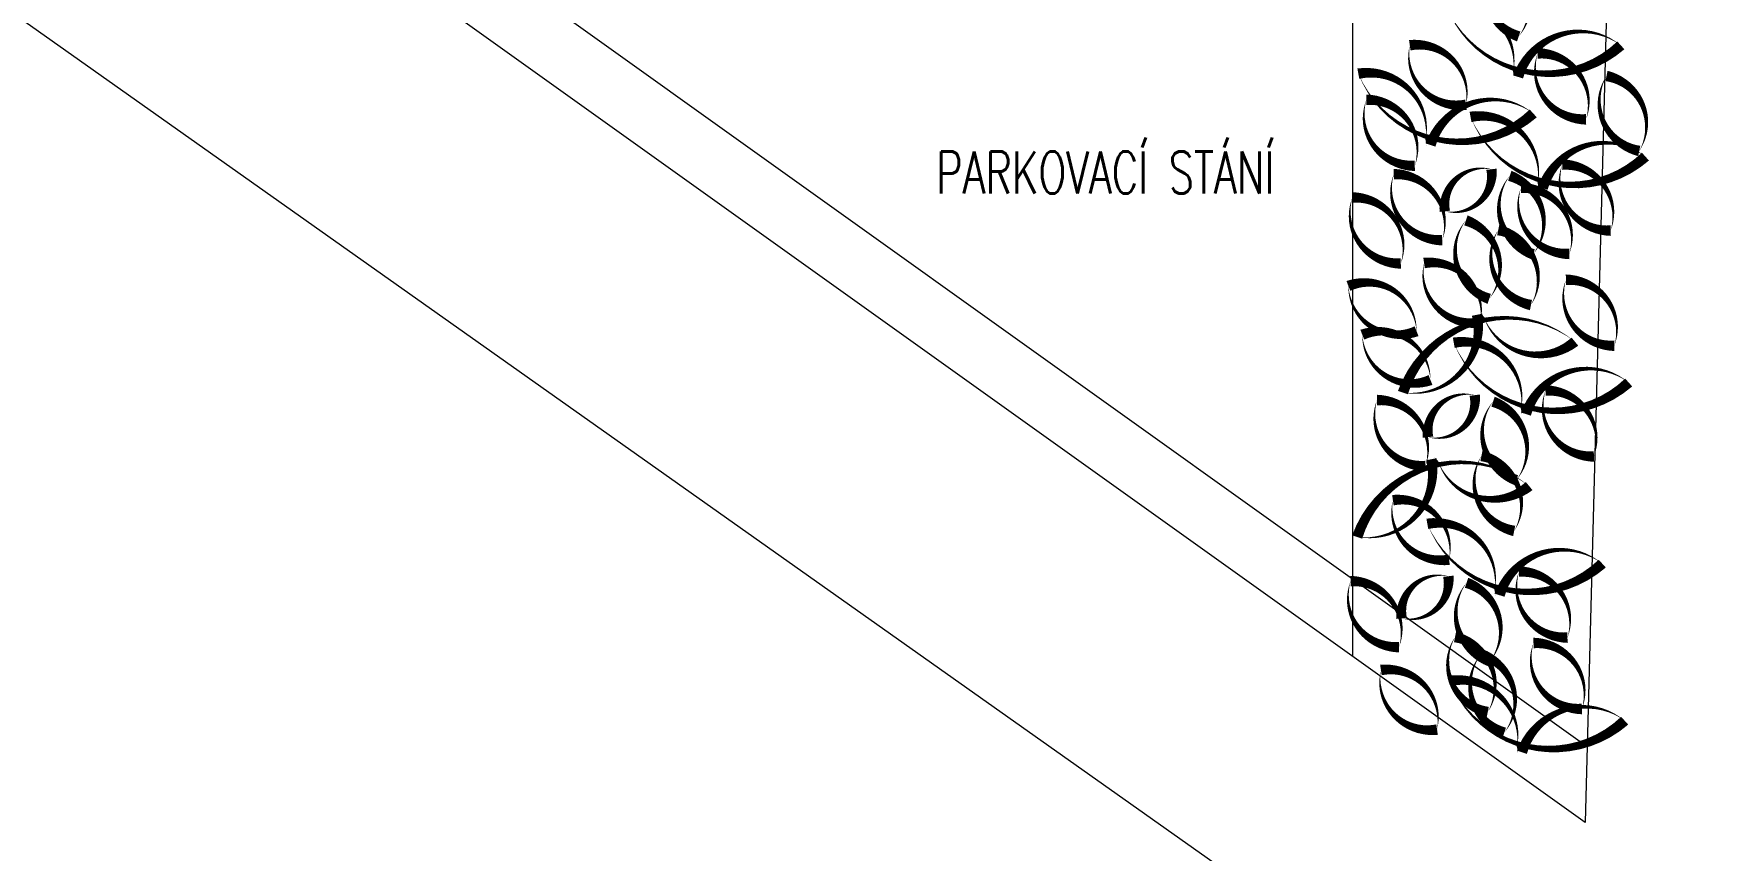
# Model space of a CAD drawing. Header units: metres. Extents: x -45 to 1930, y -347 to 488.
# Drawn here: x 158.96 to 166.93, y -46.97 to -43.08 of the extents above; entities that cross this region are included whole.
import ezdxf

# ---------------------------------------------------------------- set-up
doc = ezdxf.new("R2010")
doc.units = ezdxf.units.M
doc.linetypes.add('ČERCHOVANÁ', pattern=[25.4, 12.7, -6.35, 0, -6.35])
for name, color, linetype in [('OSA', 7, 'ČERCHOVANÁ'), ('popis', 6, 'Continuous'), ('zariz.predmety', 203, 'Continuous'), ('ZDIVO', 1, 'Continuous')]:
    doc.layers.add(name, color=color, linetype=linetype)
doc.styles.add('ROMANS', font='romans.shx', dxfattribs={"width": 0.7})

msp = doc.modelspace()

# ---------------------------------------------------------------- linework, layer by layer
at = {"linetype": 'Continuous', "lineweight": 0}
for p, q in [((156.911278, -39.735876), (166.335269, -46.47111)), ((166.325758, -46.833055), (156.736842, -39.97995)), ((155.836259, -40.849548), (166.629053, -48.484692)), ((166.335269, -46.47111), (166.325758, -46.833055))]:
    msp.add_line(p, q, dxfattribs=at)
at = {"layer": 'OSA', "linetype": 'Continuous', "lineweight": 0}
msp.add_line((165.220491, -36.166604), (165.220491, -46.043131), dxfattribs=at)
at = {"layer": 'zariz.predmety', "color": 253, "linetype": 'Continuous', "ltscale": 0.001}
for points in [[(166.01071, -43.098202, 0, 0, 0.52056705), (166.01071, -43.098202, 0, 0.05, 0.52056705), (165.90026, -42.725229, 0, 0.05, 0.52056705), (166.01071, -43.098202, 0.05, 0.05, 0)], [(166.495797, -43.140467, 0, 0, 0.52056705), (166.495797, -43.140467, 0, 0.05, 0.52056705), (166.007434, -43.290299, 0, 0.05, 0.52056705), (165.984333, -43.268618, 0, 0.05, 0.52056705), (165.664961, -42.951524, 0, 0.05, 0.52056705), (166.495797, -43.140467, 0.05, 0.05, 0)], [(165.493247, -43.139808, 0, 0, 0.52056705), (165.493247, -43.139808, 0, 0.05, 0.52056705), (165.760009, -43.422909, 0, 0.05, 0.52056705), (165.493247, -43.139808, 0.05, 0.05, 0)], [(166.330532, -43.492062, 0, 0, 0.52056705), (166.330532, -43.492062, 0, 0.05, 0.52056705), (166.100588, -43.178321, 0, 0.05, 0.52056705), (166.330532, -43.492062, 0.05, 0.05, 0)], [(166.079688, -43.463899, 0, 0, 0.52056705), (166.079688, -43.463899, 0, 0.05, 0.52056705), (165.591326, -43.61373, 0, 0.05, 0.52056705), (165.568224, -43.59205, 0, 0.05, 0.52056705), (165.248852, -43.274955, 0, 0.05, 0.52056705), (166.079688, -43.463899, 0.05, 0.05, 0)], [(166.427752, -43.285708, 0, 0, 0.52056705), (166.427752, -43.285708, 0, 0.05, 0.52056705), (166.583204, -43.642278, 0, 0.05, 0.52056705), (166.427752, -43.285708, 0.05, 0.05, 0)], [(165.517048, -43.712619, 0, 0, 0.52056705), (165.517048, -43.712619, 0, 0.05, 0.52056705), (165.287103, -43.398879, 0, 0.05, 0.52056705), (165.517048, -43.712619, 0.05, 0.05, 0)], [(166.612583, -43.669112, 0, 0, 0.52056705), (166.612583, -43.669112, 0, 0.05, 0.52056705), (166.12422, -43.818943, 0, 0.05, 0.52056705), (166.101119, -43.797263, 0, 0.05, 0.52056705), (165.781747, -43.480169, 0, 0.05, 0.52056705), (166.612583, -43.669112, 0.05, 0.05, 0)], [(165.417174, -43.752392, 0, 0, 0.52056705), (165.417174, -43.752392, 0, 0.05, 0.52056705), (165.647119, -44.066133, 0, 0.05, 0.52056705), (165.417174, -43.752392, 0.05, 0.05, 0)], [(165.659371, -43.928811, 0, 0, 0.52056705), (165.659371, -43.928811, 0, 0.05, 0.52056705), (165.881664, -43.729102, 0, 0.05, 0.52056705), (165.659371, -43.928811, 0.05, 0.05, 0)], [(166.078652, -44.133097, 0, 0, 0.52056705), (166.078652, -44.133097, 0, 0.05, 0.52056705), (165.968202, -43.760124, 0, 0.05, 0.52056705), (166.078652, -44.133097, 0.05, 0.05, 0)], [(166.447318, -44.020707, 0, 0, 0.52056705), (166.447318, -44.020707, 0, 0.05, 0.52056705), (166.217374, -43.706966, 0, 0.05, 0.52056705), (166.447318, -44.020707, 0.05, 0.05, 0)], [(166.250845, -44.13138, 0, 0, 0.52056705), (166.250845, -44.13138, 0, 0.05, 0.52056705), (166.020901, -43.817639, 0, 0.05, 0.52056705), (166.250845, -44.13138, 0.05, 0.05, 0)], [(165.220701, -43.863065, 0, 0, 0.52056705), (165.220701, -43.863065, 0, 0.05, 0.52056705), (165.450646, -44.176805, 0, 0.05, 0.52056705), (165.220701, -43.863065, 0.05, 0.05, 0)], [(165.870294, -44.344912, 0, 0, 0.52056705), (165.870294, -44.344912, 0, 0.05, 0.52056705), (165.759845, -43.97194, 0, 0.05, 0.52056705), (165.870294, -44.344912, 0.05, 0.05, 0)], [(165.913248, -44.017855, 0, 0, 0.52056705), (165.913248, -44.017855, 0, 0.05, 0.52056705), (166.0687, -44.374425, 0, 0.05, 0.52056705), (165.913248, -44.017855, 0.05, 0.05, 0)], [(165.56119, -44.174703, 0, 0, 0.52056705), (165.56119, -44.174703, 0, 0.05, 0.52056705), (165.827951, -44.457804, 0, 0.05, 0.52056705), (165.56119, -44.174703, 0.05, 0.05, 0)], [(166.464814, -44.567687, 0, 0, 0.52056705), (166.464814, -44.567687, 0, 0.05, 0.52056705), (166.23487, -44.253947, 0, 0.05, 0.52056705), (166.464814, -44.567687, 0.05, 0.05, 0)], [(165.525471, -44.49882, 0, 0, 0.52056705), (165.525471, -44.49882, 0, 0.05, 0.52056705), (165.201605, -44.28337, 0, 0.05, 0.52056705), (165.525471, -44.49882, 0.05, 0.05, 0)], [(165.460603, -44.79019, 0, 0, 0.52056705), (165.460603, -44.79019, 0, 0.05, 0.52056705), (165.813058, -44.42043, 0, 0.05, 0.52056705), (165.843816, -44.428023, 0, 0.05, 0.52056705), (166.277545, -44.548131, 0, 0.05, 0.52056705), (165.460603, -44.79019, 0.05, 0.05, 0)], [(165.59156, -44.73059, 0, 0, 0.52056705), (165.59156, -44.73059, 0, 0.05, 0.52056705), (165.267694, -44.51514, 0, 0.05, 0.52056705), (165.59156, -44.73059, 0.05, 0.05, 0)], [(166.533056, -44.742337, 0, 0, 0.52056705), (166.533056, -44.742337, 0, 0.05, 0.52056705), (166.044693, -44.892168, 0, 0.05, 0.52056705), (166.021592, -44.870487, 0, 0.05, 0.52056705), (165.70222, -44.553393, 0, 0.05, 0.52056705), (166.533056, -44.742337, 0.05, 0.05, 0)], [(165.579844, -45.002036, 0, 0, 0.52056705), (165.579844, -45.002036, 0, 0.05, 0.52056705), (165.802137, -44.802326, 0, 0.05, 0.52056705), (165.579844, -45.002036, 0.05, 0.05, 0)], [(166.367791, -45.093932, 0, 0, 0.52056705), (166.367791, -45.093932, 0, 0.05, 0.52056705), (166.137846, -44.780191, 0, 0.05, 0.52056705), (166.367791, -45.093932, 0.05, 0.05, 0)], [(165.337647, -44.825616, 0, 0, 0.52056705), (165.337647, -44.825616, 0, 0.05, 0.52056705), (165.567591, -45.139357, 0, 0.05, 0.52056705), (165.337647, -44.825616, 0.05, 0.05, 0)], [(165.999125, -45.206321, 0, 0, 0.52056705), (165.999125, -45.206321, 0, 0.05, 0.52056705), (165.888675, -44.833349, 0, 0.05, 0.52056705), (165.999125, -45.206321, 0.05, 0.05, 0)], [(165.243312, -45.47646, 0, 0, 0.52056705), (165.243312, -45.47646, 0, 0.05, 0.52056705), (165.595767, -45.106699, 0, 0.05, 0.52056705), (165.626525, -45.114292, 0, 0.05, 0.52056705), (166.060255, -45.234401, 0, 0.05, 0.52056705), (165.243312, -45.47646, 0.05, 0.05, 0)], [(165.833721, -45.09108, 0, 0, 0.52056705), (165.833721, -45.09108, 0, 0.05, 0.52056705), (165.989173, -45.44765, 0, 0.05, 0.52056705), (165.833721, -45.09108, 0.05, 0.05, 0)], [(165.413094, -45.301331, 0, 0, 0.52056705), (165.413094, -45.301331, 0, 0.05, 0.52056705), (165.679855, -45.584432, 0, 0.05, 0.52056705), (165.413094, -45.301331, 0.05, 0.05, 0)], [(166.407503, -45.602812, 0, 0, 0.52056705), (166.407503, -45.602812, 0, 0.05, 0.52056705), (165.919141, -45.752643, 0, 0.05, 0.52056705), (165.896039, -45.730962, 0, 0.05, 0.52056705), (165.576667, -45.413868, 0, 0.05, 0.52056705), (166.407503, -45.602812, 0.05, 0.05, 0)], [(165.212094, -45.686091, 0, 0, 0.52056705), (165.212094, -45.686091, 0, 0.05, 0.52056705), (165.442039, -45.999832, 0, 0.05, 0.52056705), (165.212094, -45.686091, 0.05, 0.05, 0)], [(165.454291, -45.86251, 0, 0, 0.52056705), (165.454291, -45.86251, 0, 0.05, 0.52056705), (165.676584, -45.662801, 0, 0.05, 0.52056705), (165.454291, -45.86251, 0.05, 0.05, 0)], [(166.242238, -45.954406, 0, 0, 0.52056705), (166.242238, -45.954406, 0, 0.05, 0.52056705), (166.012294, -45.640665, 0, 0.05, 0.52056705), (166.242238, -45.954406, 0.05, 0.05, 0)], [(165.873572, -46.066796, 0, 0, 0.52056705), (165.873572, -46.066796, 0, 0.05, 0.52056705), (165.763123, -45.693823, 0, 0.05, 0.52056705), (165.873572, -46.066796, 0.05, 0.05, 0)], [(165.708168, -45.951554, 0, 0, 0.52056705), (165.708168, -45.951554, 0, 0.05, 0.52056705), (165.86362, -46.308124, 0, 0.05, 0.52056705), (165.708168, -45.951554, 0.05, 0.05, 0)], [(166.310807, -46.293557, 0, 0, 0.52056705), (166.310807, -46.293557, 0, 0.05, 0.52056705), (166.080862, -45.979816, 0, 0.05, 0.52056705), (166.310807, -46.293557, 0.05, 0.05, 0)], [(165.942141, -46.405947, 0, 0, 0.52056705), (165.942141, -46.405947, 0, 0.05, 0.52056705), (165.831691, -46.032974, 0, 0.05, 0.52056705), (165.942141, -46.405947, 0.05, 0.05, 0)], [(165.35611, -46.108402, 0, 0, 0.52056705), (165.35611, -46.108402, 0, 0.05, 0.52056705), (165.622871, -46.391503, 0, 0.05, 0.52056705), (165.35611, -46.108402, 0.05, 0.05, 0)], [(166.513957, -46.349159, 0, 0, 0.52056705), (166.513957, -46.349159, 0, 0.05, 0.52056705), (166.025594, -46.49899, 0, 0.05, 0.52056705), (166.002493, -46.47731, 0, 0.05, 0.52056705), (165.683121, -46.160215, 0, 0.05, 0.52056705), (166.513957, -46.349159, 0.05, 0.05, 0)]]:
    msp.add_lwpolyline(points, format="xyseb", close=True, dxfattribs=at)
at = {"layer": 'ZDIVO', "linetype": 'Continuous', "lineweight": 0, "flags": 128}
msp.add_lwpolyline([(166.325758, -46.833055), (143.183432, -30.29346), (142.741859, -30.019693), (142.651262, 7.836083), (146.725913, 7.633634), (157.126179, 7.416588), (173.355135, 6.497163), (171.758768, -9.17884), (169.47157, -21.436195), (167.875314, -30.444402), (166.433603, -42.7286)], close=True, dxfattribs=at)

# ---------------------------------------------------------------- texts
at = {"layer": 'popis', "linetype": 'Continuous', "lineweight": 0, "insert": (163.243472, -43.64412), "char_height": 0.2, "width": 3.91911188, "attachment_point": 1, "style": 'ROMANS'}
msp.add_mtext('PARKOVACÍ STÁNÍ ', dxfattribs=at)

doc.saveas('drawing.dxf')
